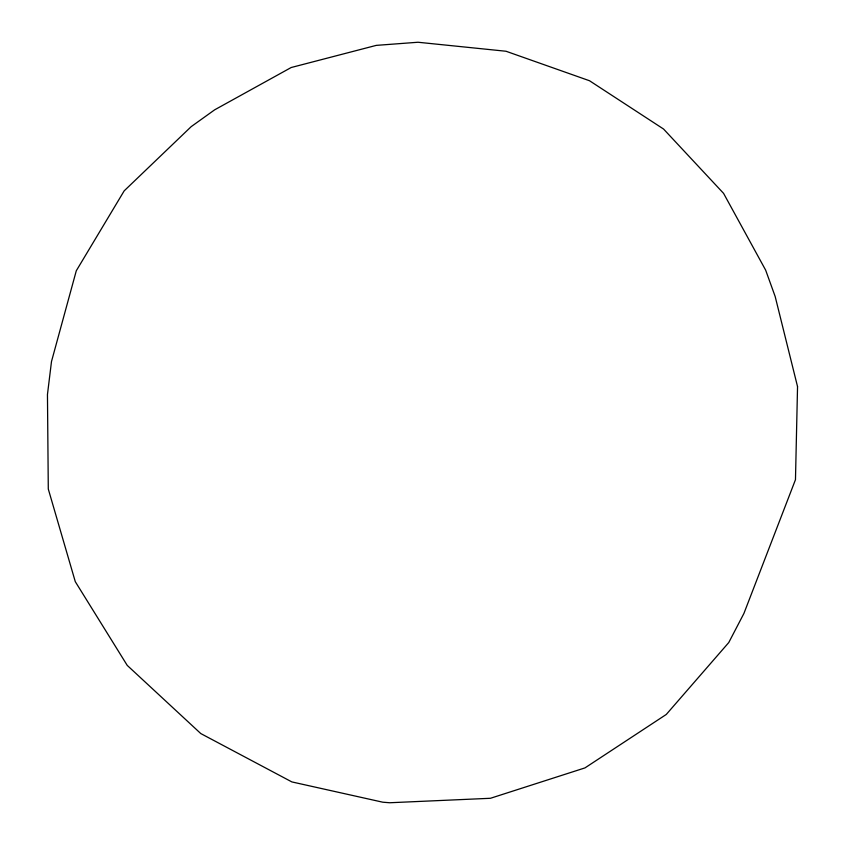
<?xml version="1.0" encoding="UTF-8"?>
<svg xmlns="http://www.w3.org/2000/svg" width="845" height="845" viewBox="0 0 845 845"><rect width="100%" height="100%" fill="white"/><g stroke="black" fill="none" stroke-linecap="round" stroke-linejoin="round"><path stroke-width="1.27" d="M797.543 386.609L795.472 479.675L743.906 613.47L728.76 642.549L666.272 714.458L584.972 767.904L490.459 798.282L389.746 802.75L382.785 802.201L291.874 781.921L200.793 733.566L127.236 665.395L75.289 581.666L48.292 489.033L47.457 394.488L51.492 361.533L76.293 270.759L124.183 190.854L191.202 126.634L214.651 109.829L291.187 67.516L376.268 45.377L418 42.25L506.007 51.249L589.525 80.75L663.557 129.031L723.584 193.378L765.654 270.146L775.171 296.51L797.543 386.609"/></g></svg>
